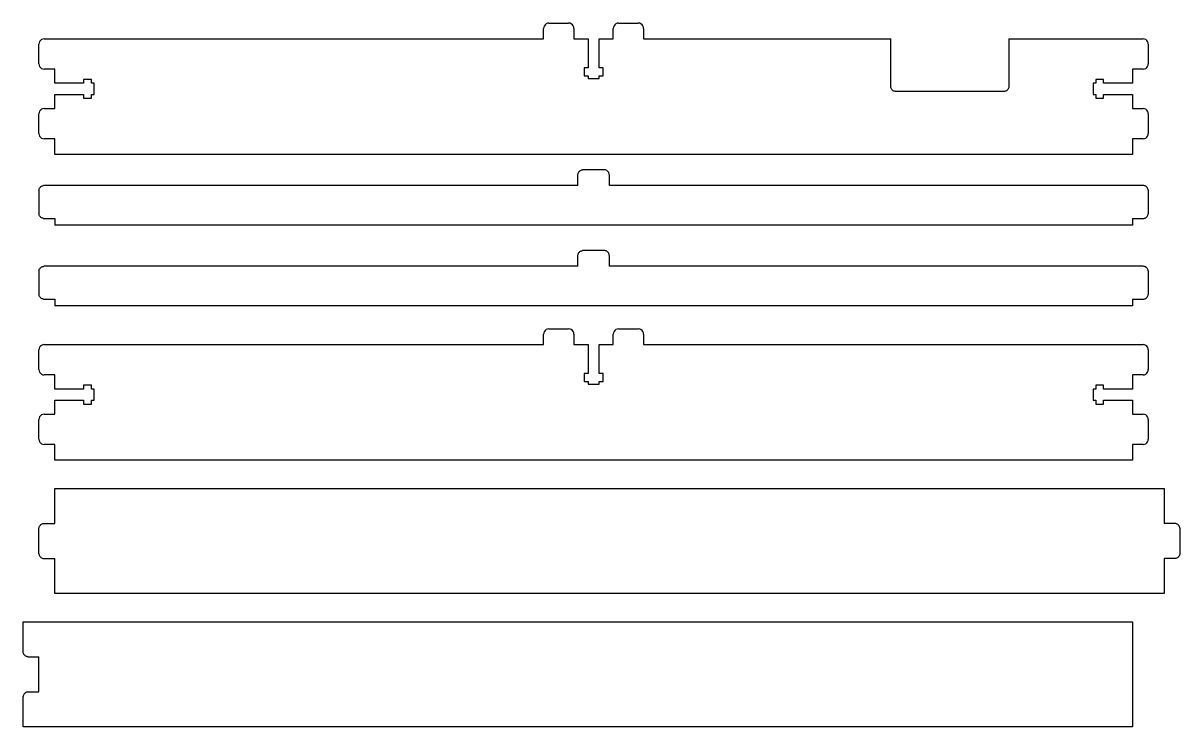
# Model space of a CAD drawing. Header units: metres. Extents: x 2257 to 2697, y -920 to -396.
# Drawn here: x 2256.9 to 2696.9, y -663.4 to -395.7 of the extents above; entities that cross this region are included whole.
import ezdxf

# ---------------------------------------------------------------- set-up
doc = ezdxf.new("R2010")
doc.units = ezdxf.units.M

msp = doc.modelspace()

# ---------------------------------------------------------------- linework, layer by layer
for p, q in [((2455.89, -395.97, 6), (2455.48, -396.29, 6)), ((2456.37, -395.77, 6), (2455.89, -395.97, 6)), ((2456.89, -395.7, 6), (2456.37, -395.77, 6)), ((2456.89, -395.7, 6), (2464.39, -395.7, 6)), ((2464.91, -395.77, 6), (2464.39, -395.7, 6)), ((2465.39, -395.97, 6), (2464.91, -395.77, 6)), ((2465.81, -396.29, 6), (2465.39, -395.97, 6)), ((2482.39, -395.97, 6), (2481.98, -396.29, 6)), ((2482.87, -395.77, 6), (2482.39, -395.97, 6)), ((2483.39, -395.7, 6), (2482.87, -395.77, 6)), ((2483.39, -395.7, 6), (2490.89, -395.7, 6)), ((2491.41, -395.77, 6), (2490.89, -395.7, 6)), ((2491.89, -395.97, 6), (2491.41, -395.77, 6)), ((2492.31, -396.29, 6), (2491.89, -395.97, 6)), ((2454.96, -397.18, 6), (2454.89, -397.7, 6)), ((2454.89, -401.7, 6), (2454.89, -397.7, 6)), ((2455.16, -396.7, 6), (2454.96, -397.18, 6)), ((2455.48, -396.29, 6), (2455.16, -396.7, 6)), ((2466.12, -396.7, 6), (2465.81, -396.29, 6)), ((2466.32, -397.18, 6), (2466.12, -396.7, 6)), ((2466.39, -397.7, 6), (2466.32, -397.18, 6)), ((2466.39, -397.7, 6), (2466.39, -401.7, 6)), ((2481.46, -397.18, 6), (2481.39, -397.7, 6)), ((2481.39, -401.7, 6), (2481.39, -397.7, 6)), ((2481.66, -396.7, 6), (2481.46, -397.18, 6)), ((2481.98, -396.29, 6), (2481.66, -396.7, 6)), ((2492.62, -396.7, 6), (2492.31, -396.29, 6)), ((2492.82, -397.18, 6), (2492.62, -396.7, 6)), ((2492.89, -397.7, 6), (2492.82, -397.18, 6)), ((2492.89, -397.7, 6), (2492.89, -401.7, 6)), ((2262.96, -403.18, 6), (2262.89, -403.7, 6)), ((2262.89, -411.2, 6), (2262.89, -403.7, 6)), ((2263.16, -402.7, 6), (2262.96, -403.18, 6)), ((2263.48, -402.29, 6), (2263.16, -402.7, 6)), ((2263.89, -401.97, 6), (2263.48, -402.29, 6)), ((2264.37, -401.77, 6), (2263.89, -401.97, 6)), ((2264.89, -401.7, 6), (2264.37, -401.77, 6)), ((2264.89, -401.7, 6), (2454.89, -401.7, 6)), ((2466.39, -401.7, 6), (2471.79, -401.7, 6)), ((2471.79, -401.7, 6), (2471.79, -412.7, 6)), ((2475.99, -401.7, 6), (2481.39, -401.7, 6)), ((2475.99, -412.7, 6), (2475.99, -401.7, 6)), ((2492.89, -401.7, 6), (2586.89, -401.7, 6)), ((2586.89, -419.7, 6), (2586.89, -401.7, 6)), ((2631.89, -401.7, 6), (2682.89, -401.7, 6)), ((2631.89, -401.7, 6), (2631.89, -419.7, 6)), ((2683.41, -401.77, 6), (2682.89, -401.7, 6)), ((2683.89, -401.97, 6), (2683.41, -401.77, 6)), ((2684.31, -402.29, 6), (2683.89, -401.97, 6)), ((2684.62, -402.7, 6), (2684.31, -402.29, 6)), ((2684.82, -403.18, 6), (2684.62, -402.7, 6)), ((2684.89, -403.7, 6), (2684.82, -403.18, 6)), ((2684.89, -403.7, 6), (2684.89, -411.2, 6)), ((2262.89, -411.2, 6), (2262.96, -411.72, 6)), ((2262.96, -411.72, 6), (2263.16, -412.2, 6)), ((2263.16, -412.2, 6), (2263.48, -412.61, 6)), ((2263.48, -412.61, 6), (2263.89, -412.93, 6)), ((2263.89, -412.93, 6), (2264.37, -413.13, 6)), ((2264.37, -413.13, 6), (2264.89, -413.2, 6)), ((2268.89, -413.2, 6), (2264.89, -413.2, 6)), ((2268.89, -418.6, 6), (2268.89, -413.2, 6)), ((2471.79, -412.7, 6), (2470.29, -412.7, 6)), ((2470.29, -412.7, 6), (2470.29, -415.7, 6)), ((2477.49, -412.7, 6), (2475.99, -412.7, 6)), ((2477.49, -415.7, 6), (2477.49, -412.7, 6)), ((2678.89, -413.2, 6), (2678.89, -418.6, 6)), ((2682.89, -413.2, 6), (2678.89, -413.2, 6)), ((2682.89, -413.2, 6), (2683.41, -413.13, 6)), ((2683.41, -413.13, 6), (2683.89, -412.93, 6)), ((2683.89, -412.93, 6), (2684.31, -412.61, 6)), ((2684.31, -412.61, 6), (2684.62, -412.2, 6)), ((2684.62, -412.2, 6), (2684.82, -411.72, 6)), ((2684.82, -411.72, 6), (2684.89, -411.2, 6)), ((2282.89, -417.1, 6), (2279.89, -417.1, 6)), ((2279.89, -417.1, 6), (2279.89, -418.6, 6)), ((2282.89, -418.6, 6), (2282.89, -417.1, 6)), ((2470.29, -415.7, 6), (2471.79, -415.7, 6)), ((2471.79, -415.7, 6), (2471.79, -416.7, 6)), ((2471.79, -416.7, 6), (2475.99, -416.7, 6)), ((2475.99, -416.7, 6), (2475.99, -415.7, 6)), ((2475.99, -415.7, 6), (2477.49, -415.7, 6)), ((2667.89, -417.1, 6), (2664.89, -417.1, 6)), ((2664.89, -417.1, 6), (2664.89, -418.6, 6)), ((2667.89, -418.6, 6), (2667.89, -417.1, 6)), ((2279.89, -418.6, 6), (2268.89, -418.6, 6)), ((2283.89, -418.6, 6), (2282.89, -418.6, 6)), ((2283.89, -422.8, 6), (2283.89, -418.6, 6)), ((2586.91, -419.96, 6), (2586.89, -419.7, 6)), ((2586.96, -420.22, 6), (2586.91, -419.96, 6)), ((2587.04, -420.47, 6), (2586.96, -420.22, 6)), ((2587.16, -420.7, 6), (2587.04, -420.47, 6)), ((2587.31, -420.92, 6), (2587.16, -420.7, 6)), ((2587.48, -421.11, 6), (2587.31, -420.92, 6)), ((2587.67, -421.29, 6), (2587.48, -421.11, 6)), ((2587.89, -421.43, 6), (2587.67, -421.29, 6)), ((2588.13, -421.55, 6), (2587.89, -421.43, 6)), ((2588.37, -421.63, 6), (2588.13, -421.55, 6)), ((2588.63, -421.68, 6), (2588.37, -421.63, 6)), ((2588.89, -421.7, 6), (2588.63, -421.68, 6)), ((2629.89, -421.7, 6), (2588.89, -421.7, 6)), ((2630.15, -421.68, 6), (2629.89, -421.7, 6)), ((2630.41, -421.63, 6), (2630.15, -421.68, 6)), ((2630.66, -421.55, 6), (2630.41, -421.63, 6)), ((2630.89, -421.43, 6), (2630.66, -421.55, 6)), ((2631.11, -421.29, 6), (2630.89, -421.43, 6)), ((2631.31, -421.11, 6), (2631.11, -421.29, 6)), ((2631.48, -420.92, 6), (2631.31, -421.11, 6)), ((2631.62, -420.7, 6), (2631.48, -420.92, 6)), ((2631.74, -420.47, 6), (2631.62, -420.7, 6)), ((2631.82, -420.22, 6), (2631.74, -420.47, 6)), ((2631.87, -419.96, 6), (2631.82, -420.22, 6)), ((2631.89, -419.7, 6), (2631.87, -419.96, 6)), ((2663.89, -418.6, 6), (2663.89, -422.8, 6)), ((2664.89, -418.6, 6), (2663.89, -418.6, 6)), ((2678.89, -418.6, 6), (2667.89, -418.6, 6)), ((2268.89, -422.8, 6), (2279.89, -422.8, 6)), ((2268.89, -428.2, 6), (2268.89, -422.8, 6)), ((2279.89, -422.8, 6), (2279.89, -424.3, 6)), ((2279.89, -424.3, 6), (2282.89, -424.3, 6)), ((2282.89, -424.3, 6), (2282.89, -422.8, 6)), ((2282.89, -422.8, 6), (2283.89, -422.8, 6)), ((2663.89, -422.8, 6), (2664.89, -422.8, 6)), ((2664.89, -422.8, 6), (2664.89, -424.3, 6)), ((2664.89, -424.3, 6), (2667.89, -424.3, 6)), ((2667.89, -422.8, 6), (2678.89, -422.8, 6)), ((2667.89, -424.3, 6), (2667.89, -422.8, 6)), ((2678.89, -422.8, 6), (2678.89, -428.2, 6)), ((2262.96, -429.68, 6), (2262.89, -430.2, 6)), ((2262.89, -437.7, 6), (2262.89, -430.2, 6)), ((2263.16, -429.2, 6), (2262.96, -429.68, 6)), ((2263.48, -428.79, 6), (2263.16, -429.2, 6)), ((2263.89, -428.47, 6), (2263.48, -428.79, 6)), ((2264.37, -428.27, 6), (2263.89, -428.47, 6)), ((2264.89, -428.2, 6), (2264.37, -428.27, 6)), ((2264.89, -428.2, 6), (2268.89, -428.2, 6)), ((2678.89, -428.2, 6), (2682.89, -428.2, 6)), ((2683.41, -428.27, 6), (2682.89, -428.2, 6)), ((2683.89, -428.47, 6), (2683.41, -428.27, 6)), ((2684.31, -428.79, 6), (2683.89, -428.47, 6)), ((2684.62, -429.2, 6), (2684.31, -428.79, 6)), ((2684.82, -429.68, 6), (2684.62, -429.2, 6)), ((2684.89, -430.2, 6), (2684.82, -429.68, 6)), ((2684.89, -430.2, 6), (2684.89, -437.7, 6)), ((2262.89, -437.7, 6), (2262.96, -438.22, 6)), ((2262.96, -438.22, 6), (2263.16, -438.7, 6)), ((2263.16, -438.7, 6), (2263.48, -439.11, 6)), ((2263.48, -439.11, 6), (2263.89, -439.43, 6)), ((2263.89, -439.43, 6), (2264.37, -439.63, 6)), ((2264.37, -439.63, 6), (2264.89, -439.7, 6)), ((2268.89, -439.7, 6), (2264.89, -439.7, 6)), ((2268.89, -445.7, 6), (2268.89, -439.7, 6)), ((2682.89, -439.7, 6), (2678.89, -439.7, 6)), ((2678.89, -439.7, 6), (2678.89, -445.7, 6)), ((2682.89, -439.7, 6), (2683.41, -439.63, 6)), ((2683.41, -439.63, 6), (2683.89, -439.43, 6)), ((2683.89, -439.43, 6), (2684.31, -439.11, 6)), ((2684.31, -439.11, 6), (2684.62, -438.7, 6)), ((2684.62, -438.7, 6), (2684.82, -438.22, 6)), ((2684.82, -438.22, 6), (2684.89, -437.7, 6)), ((2678.89, -445.7, 6), (2268.89, -445.7, 6))]:
    msp.add_line(p, q)
at = {"layer": '1'}
for p, q in [((2467.91, -453.24, 6), (2467.96, -452.98, 6)), ((2467.96, -452.98, 6), (2468.04, -452.73, 6)), ((2468.04, -452.73, 6), (2468.16, -452.5, 6)), ((2468.16, -452.5, 6), (2468.31, -452.28, 6)), ((2468.31, -452.28, 6), (2468.48, -452.09, 6)), ((2468.48, -452.09, 6), (2468.67, -451.91, 6)), ((2468.67, -451.91, 6), (2468.89, -451.77, 6)), ((2468.89, -451.77, 6), (2469.13, -451.65, 6)), ((2469.13, -451.65, 6), (2469.37, -451.57, 6)), ((2469.37, -451.57, 6), (2469.63, -451.52, 6)), ((2469.89, -451.5, 6), (2469.63, -451.52, 6)), ((2477.89, -451.5, 6), (2469.89, -451.5, 6)), ((2478.15, -451.52, 6), (2477.89, -451.5, 6)), ((2478.41, -451.57, 6), (2478.15, -451.52, 6)), ((2478.66, -451.65, 6), (2478.41, -451.57, 6)), ((2478.89, -451.77, 6), (2478.66, -451.65, 6)), ((2479.11, -451.91, 6), (2478.89, -451.77, 6)), ((2479.31, -452.09, 6), (2479.11, -451.91, 6)), ((2479.48, -452.28, 6), (2479.31, -452.09, 6)), ((2479.62, -452.5, 6), (2479.48, -452.28, 6)), ((2479.74, -452.73, 6), (2479.62, -452.5, 6)), ((2479.82, -452.98, 6), (2479.74, -452.73, 6)), ((2479.87, -453.24, 6), (2479.82, -452.98, 6)), ((2264.13, -457.65, 6), (2264.37, -457.57, 6)), ((2264.37, -457.57, 6), (2264.63, -457.52, 6)), ((2264.89, -457.5, 6), (2264.63, -457.52, 6)), ((2467.89, -457.5, 6), (2264.89, -457.5, 6)), ((2467.89, -453.5, 6), (2467.91, -453.24, 6)), ((2467.89, -457.5, 6), (2467.89, -453.5, 6)), ((2479.89, -453.5, 6), (2479.87, -453.24, 6)), ((2479.89, -457.5, 6), (2479.89, -453.5, 6)), ((2682.89, -457.5, 6), (2479.89, -457.5, 6)), ((2683.15, -457.52, 6), (2682.89, -457.5, 6)), ((2683.41, -457.57, 6), (2683.15, -457.52, 6)), ((2683.66, -457.65, 6), (2683.41, -457.57, 6)), ((2262.91, -459.24, 6), (2262.89, -459.5, 6)), ((2262.89, -459.5, 6), (2262.89, -468, 6)), ((2262.91, -459.24, 6), (2262.96, -458.98, 6)), ((2262.96, -458.98, 6), (2263.04, -458.73, 6)), ((2263.04, -458.73, 6), (2263.16, -458.5, 6)), ((2263.16, -458.5, 6), (2263.31, -458.28, 6)), ((2263.31, -458.28, 6), (2263.48, -458.09, 6)), ((2263.48, -458.09, 6), (2263.67, -457.91, 6)), ((2263.67, -457.91, 6), (2263.89, -457.77, 6)), ((2263.89, -457.77, 6), (2264.13, -457.65, 6)), ((2683.89, -457.77, 6), (2683.66, -457.65, 6)), ((2684.11, -457.91, 6), (2683.89, -457.77, 6)), ((2684.31, -458.09, 6), (2684.11, -457.91, 6)), ((2684.48, -458.28, 6), (2684.31, -458.09, 6)), ((2684.62, -458.5, 6), (2684.48, -458.28, 6)), ((2684.74, -458.73, 6), (2684.62, -458.5, 6)), ((2684.82, -458.98, 6), (2684.74, -458.73, 6)), ((2684.87, -459.24, 6), (2684.82, -458.98, 6)), ((2684.87, -459.24, 6), (2684.89, -459.5, 6)), ((2684.89, -459.5, 6), (2684.89, -468, 6)), ((2262.89, -468, 6), (2262.91, -468.26, 6)), ((2262.96, -468.52, 6), (2262.91, -468.26, 6)), ((2263.04, -468.77, 6), (2262.96, -468.52, 6)), ((2263.16, -469, 6), (2263.04, -468.77, 6)), ((2263.31, -469.22, 6), (2263.16, -469, 6)), ((2263.48, -469.41, 6), (2263.31, -469.22, 6)), ((2263.67, -469.59, 6), (2263.48, -469.41, 6)), ((2263.89, -469.73, 6), (2263.67, -469.59, 6)), ((2264.13, -469.85, 6), (2263.89, -469.73, 6)), ((2264.37, -469.93, 6), (2264.13, -469.85, 6)), ((2264.63, -469.98, 6), (2264.37, -469.93, 6)), ((2264.63, -469.98, 6), (2264.89, -470, 6)), ((2264.89, -470, 6), (2268.89, -470, 6)), ((2268.89, -470, 6), (2268.89, -472.5, 6)), ((2678.89, -470, 6), (2682.89, -470, 6)), ((2678.89, -470, 6), (2678.89, -472.5, 6)), ((2682.89, -470, 6), (2683.15, -469.98, 6)), ((2683.15, -469.98, 6), (2683.41, -469.93, 6)), ((2683.41, -469.93, 6), (2683.66, -469.85, 6)), ((2683.66, -469.85, 6), (2683.89, -469.73, 6)), ((2683.89, -469.73, 6), (2684.11, -469.59, 6)), ((2684.11, -469.59, 6), (2684.31, -469.41, 6)), ((2684.31, -469.41, 6), (2684.48, -469.22, 6)), ((2684.48, -469.22, 6), (2684.62, -469, 6)), ((2684.62, -469, 6), (2684.74, -468.77, 6)), ((2684.74, -468.77, 6), (2684.82, -468.52, 6)), ((2684.82, -468.52, 6), (2684.87, -468.26, 6)), ((2684.89, -468, 6), (2684.87, -468.26, 6)), ((2678.89, -472.5, 6), (2268.89, -472.5, 6))]:
    msp.add_line(p, q, dxfattribs=at)
at = {"layer": '2'}
for p, q in [((2467.89, -484.2, 6), (2467.91, -483.94, 6)), ((2467.91, -483.94, 6), (2467.96, -483.68, 6)), ((2467.96, -483.68, 6), (2468.04, -483.43, 6)), ((2468.04, -483.43, 6), (2468.16, -483.2, 6)), ((2468.16, -483.2, 6), (2468.31, -482.98, 6)), ((2468.31, -482.98, 6), (2468.48, -482.79, 6)), ((2468.48, -482.79, 6), (2468.67, -482.61, 6)), ((2468.67, -482.61, 6), (2468.89, -482.47, 6)), ((2468.89, -482.47, 6), (2469.13, -482.35, 6)), ((2469.13, -482.35, 6), (2469.37, -482.27, 6)), ((2469.37, -482.27, 6), (2469.63, -482.22, 6)), ((2469.89, -482.2, 6), (2469.63, -482.22, 6)), ((2477.89, -482.2, 6), (2469.89, -482.2, 6)), ((2478.15, -482.22, 6), (2477.89, -482.2, 6)), ((2478.41, -482.27, 6), (2478.15, -482.22, 6)), ((2478.66, -482.35, 6), (2478.41, -482.27, 6)), ((2478.89, -482.47, 6), (2478.66, -482.35, 6)), ((2479.11, -482.61, 6), (2478.89, -482.47, 6)), ((2479.31, -482.79, 6), (2479.11, -482.61, 6)), ((2479.48, -482.98, 6), (2479.31, -482.79, 6)), ((2479.62, -483.2, 6), (2479.48, -482.98, 6)), ((2479.74, -483.43, 6), (2479.62, -483.2, 6)), ((2479.82, -483.68, 6), (2479.74, -483.43, 6)), ((2479.87, -483.94, 6), (2479.82, -483.68, 6)), ((2479.89, -484.2, 6), (2479.87, -483.94, 6)), ((2263.89, -488.47, 6), (2264.13, -488.35, 6)), ((2264.13, -488.35, 6), (2264.37, -488.27, 6)), ((2264.37, -488.27, 6), (2264.63, -488.22, 6)), ((2264.89, -488.2, 6), (2264.63, -488.22, 6)), ((2467.89, -488.2, 6), (2264.89, -488.2, 6)), ((2467.89, -488.2, 6), (2467.89, -484.2, 6)), ((2479.89, -488.2, 6), (2479.89, -484.2, 6)), ((2682.89, -488.2, 6), (2479.89, -488.2, 6)), ((2683.15, -488.22, 6), (2682.89, -488.2, 6)), ((2683.41, -488.27, 6), (2683.15, -488.22, 6)), ((2683.66, -488.35, 6), (2683.41, -488.27, 6)), ((2683.89, -488.47, 6), (2683.66, -488.35, 6)), ((2262.91, -489.94, 6), (2262.89, -490.2, 6)), ((2262.89, -490.2, 6), (2262.89, -498.7, 6)), ((2262.91, -489.94, 6), (2262.96, -489.68, 6)), ((2262.96, -489.68, 6), (2263.04, -489.43, 6)), ((2263.04, -489.43, 6), (2263.16, -489.2, 6)), ((2263.16, -489.2, 6), (2263.31, -488.98, 6)), ((2263.31, -488.98, 6), (2263.48, -488.79, 6)), ((2263.48, -488.79, 6), (2263.67, -488.61, 6)), ((2263.67, -488.61, 6), (2263.89, -488.47, 6)), ((2684.11, -488.61, 6), (2683.89, -488.47, 6)), ((2684.31, -488.79, 6), (2684.11, -488.61, 6)), ((2684.48, -488.98, 6), (2684.31, -488.79, 6)), ((2684.62, -489.2, 6), (2684.48, -488.98, 6)), ((2684.74, -489.43, 6), (2684.62, -489.2, 6)), ((2684.82, -489.68, 6), (2684.74, -489.43, 6)), ((2684.87, -489.94, 6), (2684.82, -489.68, 6)), ((2684.87, -489.94, 6), (2684.89, -490.2, 6)), ((2684.89, -490.2, 6), (2684.89, -498.7, 6)), ((2262.89, -498.7, 6), (2262.91, -498.96, 6)), ((2262.96, -499.22, 6), (2262.91, -498.96, 6)), ((2263.04, -499.47, 6), (2262.96, -499.22, 6)), ((2263.16, -499.7, 6), (2263.04, -499.47, 6)), ((2263.31, -499.92, 6), (2263.16, -499.7, 6)), ((2263.48, -500.11, 6), (2263.31, -499.92, 6)), ((2263.67, -500.29, 6), (2263.48, -500.11, 6)), ((2263.89, -500.43, 6), (2263.67, -500.29, 6)), ((2264.13, -500.55, 6), (2263.89, -500.43, 6)), ((2264.37, -500.63, 6), (2264.13, -500.55, 6)), ((2264.63, -500.68, 6), (2264.37, -500.63, 6)), ((2264.63, -500.68, 6), (2264.89, -500.7, 6)), ((2264.89, -500.7, 6), (2268.89, -500.7, 6)), ((2268.89, -500.7, 6), (2268.89, -503.2, 6)), ((2678.89, -500.7, 6), (2682.89, -500.7, 6)), ((2678.89, -500.7, 6), (2678.89, -503.2, 6)), ((2682.89, -500.7, 6), (2683.15, -500.68, 6)), ((2683.15, -500.68, 6), (2683.41, -500.63, 6)), ((2683.41, -500.63, 6), (2683.66, -500.55, 6)), ((2683.66, -500.55, 6), (2683.89, -500.43, 6)), ((2683.89, -500.43, 6), (2684.11, -500.29, 6)), ((2684.11, -500.29, 6), (2684.31, -500.11, 6)), ((2684.31, -500.11, 6), (2684.48, -499.92, 6)), ((2684.48, -499.92, 6), (2684.62, -499.7, 6)), ((2684.62, -499.7, 6), (2684.74, -499.47, 6)), ((2684.74, -499.47, 6), (2684.82, -499.22, 6)), ((2684.82, -499.22, 6), (2684.87, -498.96, 6)), ((2684.89, -498.7, 6), (2684.87, -498.96, 6)), ((2678.89, -503.2, 6), (2268.89, -503.2, 6))]:
    msp.add_line(p, q, dxfattribs=at)
at = {"layer": '3'}
for p, q in [((2454.96, -513.48, 6), (2454.89, -514, 6)), ((2454.89, -518, 6), (2454.89, -514, 6)), ((2455.16, -513, 6), (2454.96, -513.48, 6)), ((2455.48, -512.59, 6), (2455.16, -513, 6)), ((2455.89, -512.27, 6), (2455.48, -512.59, 6)), ((2456.37, -512.07, 6), (2455.89, -512.27, 6)), ((2456.89, -512, 6), (2456.37, -512.07, 6)), ((2456.89, -512, 6), (2464.39, -512, 6)), ((2464.91, -512.07, 6), (2464.39, -512, 6)), ((2465.39, -512.27, 6), (2464.91, -512.07, 6)), ((2465.81, -512.59, 6), (2465.39, -512.27, 6)), ((2466.12, -513, 6), (2465.81, -512.59, 6)), ((2466.32, -513.48, 6), (2466.12, -513, 6)), ((2466.39, -514, 6), (2466.32, -513.48, 6)), ((2466.39, -514, 6), (2466.39, -518, 6)), ((2481.46, -513.48, 6), (2481.39, -514, 6)), ((2481.39, -518, 6), (2481.39, -514, 6)), ((2481.66, -513, 6), (2481.46, -513.48, 6)), ((2481.98, -512.59, 6), (2481.66, -513, 6)), ((2482.39, -512.27, 6), (2481.98, -512.59, 6)), ((2482.87, -512.07, 6), (2482.39, -512.27, 6)), ((2483.39, -512, 6), (2482.87, -512.07, 6)), ((2483.39, -512, 6), (2490.89, -512, 6)), ((2491.41, -512.07, 6), (2490.89, -512, 6)), ((2491.89, -512.27, 6), (2491.41, -512.07, 6)), ((2492.31, -512.59, 6), (2491.89, -512.27, 6)), ((2492.62, -513, 6), (2492.31, -512.59, 6)), ((2492.82, -513.48, 6), (2492.62, -513, 6)), ((2492.89, -514, 6), (2492.82, -513.48, 6)), ((2492.89, -514, 6), (2492.89, -518, 6)), ((2263.16, -519, 6), (2262.96, -519.48, 6)), ((2263.48, -518.59, 6), (2263.16, -519, 6)), ((2263.89, -518.27, 6), (2263.48, -518.59, 6)), ((2264.37, -518.07, 6), (2263.89, -518.27, 6)), ((2264.89, -518, 6), (2264.37, -518.07, 6)), ((2264.89, -518, 6), (2454.89, -518, 6)), ((2466.39, -518, 6), (2471.79, -518, 6)), ((2471.79, -518, 6), (2471.79, -529, 6)), ((2475.99, -529, 6), (2475.99, -518, 6)), ((2475.99, -518, 6), (2481.39, -518, 6)), ((2492.89, -518, 6), (2682.89, -518, 6)), ((2683.41, -518.07, 6), (2682.89, -518, 6)), ((2683.89, -518.27, 6), (2683.41, -518.07, 6)), ((2684.31, -518.59, 6), (2683.89, -518.27, 6)), ((2684.62, -519, 6), (2684.31, -518.59, 6)), ((2684.82, -519.48, 6), (2684.62, -519, 6)), ((2262.96, -519.48, 6), (2262.89, -520, 6)), ((2262.89, -527.5, 6), (2262.89, -520, 6)), ((2684.89, -520, 6), (2684.82, -519.48, 6)), ((2684.89, -520, 6), (2684.89, -527.5, 6)), ((2262.89, -527.5, 6), (2262.96, -528.02, 6)), ((2684.82, -528.02, 6), (2684.89, -527.5, 6)), ((2262.96, -528.02, 6), (2263.16, -528.5, 6)), ((2263.16, -528.5, 6), (2263.48, -528.91, 6)), ((2263.48, -528.91, 6), (2263.89, -529.23, 6)), ((2263.89, -529.23, 6), (2264.37, -529.43, 6)), ((2264.37, -529.43, 6), (2264.89, -529.5, 6)), ((2268.89, -529.5, 6), (2264.89, -529.5, 6)), ((2268.89, -534.9, 6), (2268.89, -529.5, 6)), ((2470.29, -529, 6), (2470.29, -532, 6)), ((2471.79, -529, 6), (2470.29, -529, 6)), ((2470.29, -532, 6), (2471.79, -532, 6)), ((2471.79, -532, 6), (2471.79, -533, 6)), ((2477.49, -529, 6), (2475.99, -529, 6)), ((2475.99, -532, 6), (2477.49, -532, 6)), ((2475.99, -533, 6), (2475.99, -532, 6)), ((2477.49, -532, 6), (2477.49, -529, 6)), ((2682.89, -529.5, 6), (2678.89, -529.5, 6)), ((2678.89, -529.5, 6), (2678.89, -534.9, 6)), ((2682.89, -529.5, 6), (2683.41, -529.43, 6)), ((2683.41, -529.43, 6), (2683.89, -529.23, 6)), ((2683.89, -529.23, 6), (2684.31, -528.91, 6)), ((2684.31, -528.91, 6), (2684.62, -528.5, 6)), ((2684.62, -528.5, 6), (2684.82, -528.02, 6)), ((2279.89, -534.9, 6), (2268.89, -534.9, 6)), ((2279.89, -533.4, 6), (2279.89, -534.9, 6)), ((2282.89, -533.4, 6), (2279.89, -533.4, 6)), ((2282.89, -534.9, 6), (2282.89, -533.4, 6)), ((2283.89, -534.9, 6), (2282.89, -534.9, 6)), ((2283.89, -539.1, 6), (2283.89, -534.9, 6)), ((2471.79, -533, 6), (2475.99, -533, 6)), ((2664.89, -534.9, 6), (2663.89, -534.9, 6)), ((2663.89, -534.9, 6), (2663.89, -539.1, 6)), ((2667.89, -533.4, 6), (2664.89, -533.4, 6)), ((2664.89, -533.4, 6), (2664.89, -534.9, 6)), ((2667.89, -534.9, 6), (2667.89, -533.4, 6)), ((2678.89, -534.9, 6), (2667.89, -534.9, 6)), ((2268.89, -539.1, 6), (2279.89, -539.1, 6)), ((2268.89, -544.5, 6), (2268.89, -539.1, 6)), ((2279.89, -539.1, 6), (2279.89, -540.6, 6)), ((2279.89, -540.6, 6), (2282.89, -540.6, 6)), ((2282.89, -539.1, 6), (2283.89, -539.1, 6)), ((2282.89, -540.6, 6), (2282.89, -539.1, 6)), ((2663.89, -539.1, 6), (2664.89, -539.1, 6)), ((2664.89, -539.1, 6), (2664.89, -540.6, 6)), ((2664.89, -540.6, 6), (2667.89, -540.6, 6)), ((2667.89, -539.1, 6), (2678.89, -539.1, 6)), ((2667.89, -540.6, 6), (2667.89, -539.1, 6)), ((2678.89, -539.1, 6), (2678.89, -544.5, 6)), ((2263.16, -545.5, 6), (2262.96, -545.98, 6)), ((2263.48, -545.09, 6), (2263.16, -545.5, 6)), ((2263.89, -544.77, 6), (2263.48, -545.09, 6)), ((2264.37, -544.57, 6), (2263.89, -544.77, 6)), ((2264.89, -544.5, 6), (2264.37, -544.57, 6)), ((2264.89, -544.5, 6), (2268.89, -544.5, 6)), ((2678.89, -544.5, 6), (2682.89, -544.5, 6)), ((2683.41, -544.57, 6), (2682.89, -544.5, 6)), ((2683.89, -544.77, 6), (2683.41, -544.57, 6)), ((2684.31, -545.09, 6), (2683.89, -544.77, 6)), ((2684.62, -545.5, 6), (2684.31, -545.09, 6)), ((2684.82, -545.98, 6), (2684.62, -545.5, 6)), ((2262.96, -545.98, 6), (2262.89, -546.5, 6)), ((2262.89, -554, 6), (2262.89, -546.5, 6)), ((2684.89, -546.5, 6), (2684.82, -545.98, 6)), ((2684.89, -546.5, 6), (2684.89, -554, 6)), ((2262.89, -554, 6), (2262.96, -554.52, 6)), ((2684.82, -554.52, 6), (2684.89, -554, 6)), ((2262.96, -554.52, 6), (2263.16, -555, 6)), ((2263.16, -555, 6), (2263.48, -555.41, 6)), ((2263.48, -555.41, 6), (2263.89, -555.73, 6)), ((2263.89, -555.73, 6), (2264.37, -555.93, 6)), ((2264.37, -555.93, 6), (2264.89, -556, 6)), ((2268.89, -556, 6), (2264.89, -556, 6)), ((2268.89, -562, 6), (2268.89, -556, 6)), ((2678.89, -556, 6), (2678.89, -562, 6)), ((2682.89, -556, 6), (2678.89, -556, 6)), ((2682.89, -556, 6), (2683.41, -555.93, 6)), ((2683.41, -555.93, 6), (2683.89, -555.73, 6)), ((2683.89, -555.73, 6), (2684.31, -555.41, 6)), ((2684.31, -555.41, 6), (2684.62, -555, 6)), ((2684.62, -555, 6), (2684.82, -554.52, 6)), ((2678.89, -562, 6), (2268.89, -562, 6))]:
    msp.add_line(p, q, dxfattribs=at)
at = {"layer": '4'}
for p, q in [((2268.89, -572.71, 6), (2690.89, -572.71, 6)), ((2268.89, -586.04, 6), (2268.89, -572.71, 6)), ((2690.89, -572.71, 6), (2690.89, -586.04, 6)), ((2262.89, -588.04, 6), (2262.91, -587.78, 6)), ((2262.89, -597.38, 6), (2262.89, -588.04, 6)), ((2262.91, -587.78, 6), (2262.96, -587.53, 6)), ((2262.96, -587.53, 6), (2263.04, -587.28, 6)), ((2263.04, -587.28, 6), (2263.16, -587.04, 6)), ((2263.16, -587.04, 6), (2263.31, -586.83, 6)), ((2263.31, -586.83, 6), (2263.48, -586.63, 6)), ((2263.48, -586.63, 6), (2263.67, -586.46, 6)), ((2263.67, -586.46, 6), (2263.89, -586.31, 6)), ((2263.89, -586.31, 6), (2264.13, -586.2, 6)), ((2264.13, -586.2, 6), (2264.37, -586.11, 6)), ((2264.37, -586.11, 6), (2264.63, -586.06, 6)), ((2264.63, -586.06, 6), (2264.89, -586.04, 6)), ((2264.89, -586.04, 6), (2268.89, -586.04, 6)), ((2694.89, -586.04, 6), (2690.89, -586.04, 6)), ((2695.15, -586.06, 6), (2694.89, -586.04, 6)), ((2695.41, -586.11, 6), (2695.15, -586.06, 6)), ((2695.66, -586.2, 6), (2695.41, -586.11, 6)), ((2695.89, -586.31, 6), (2695.66, -586.2, 6)), ((2696.11, -586.46, 6), (2695.89, -586.31, 6)), ((2696.31, -586.63, 6), (2696.11, -586.46, 6)), ((2696.48, -586.83, 6), (2696.31, -586.63, 6)), ((2696.62, -587.04, 6), (2696.48, -586.83, 6)), ((2696.74, -587.28, 6), (2696.62, -587.04, 6)), ((2696.82, -587.53, 6), (2696.74, -587.28, 6)), ((2696.87, -587.78, 6), (2696.82, -587.53, 6)), ((2696.87, -587.78, 6), (2696.89, -588.04, 6)), ((2696.89, -588.04, 6), (2696.89, -597.38, 6)), ((2262.91, -597.64, 6), (2262.89, -597.38, 6)), ((2262.91, -597.64, 6), (2262.96, -597.9, 6)), ((2262.96, -597.9, 6), (2263.04, -598.14, 6)), ((2263.04, -598.14, 6), (2263.16, -598.38, 6)), ((2263.16, -598.38, 6), (2263.31, -598.6, 6)), ((2696.62, -598.38, 6), (2696.48, -598.6, 6)), ((2696.74, -598.14, 6), (2696.62, -598.38, 6)), ((2696.82, -597.9, 6), (2696.74, -598.14, 6)), ((2696.87, -597.64, 6), (2696.82, -597.9, 6)), ((2696.89, -597.38, 6), (2696.87, -597.64, 6)), ((2263.31, -598.6, 6), (2263.48, -598.79, 6)), ((2263.48, -598.79, 6), (2263.67, -598.96, 6)), ((2263.67, -598.96, 6), (2263.89, -599.11, 6)), ((2263.89, -599.11, 6), (2264.13, -599.23, 6)), ((2264.13, -599.23, 6), (2264.37, -599.31, 6)), ((2264.37, -599.31, 6), (2264.63, -599.36, 6)), ((2264.63, -599.36, 6), (2264.89, -599.38, 6)), ((2264.89, -599.38, 6), (2268.89, -599.38, 6)), ((2268.89, -612.71, 6), (2268.89, -599.38, 6)), ((2694.89, -599.38, 6), (2690.89, -599.38, 6)), ((2690.89, -599.38, 6), (2690.89, -612.71, 6)), ((2695.15, -599.36, 6), (2694.89, -599.38, 6)), ((2695.41, -599.31, 6), (2695.15, -599.36, 6)), ((2695.66, -599.23, 6), (2695.41, -599.31, 6)), ((2695.89, -599.11, 6), (2695.66, -599.23, 6)), ((2696.11, -598.96, 6), (2695.89, -599.11, 6)), ((2696.31, -598.79, 6), (2696.11, -598.96, 6)), ((2696.48, -598.6, 6), (2696.31, -598.79, 6)), ((2690.89, -612.71, 6), (2268.89, -612.71, 6))]:
    msp.add_line(p, q, dxfattribs=at)
at = {"layer": '5'}
for p, q in [((2256.89, -623.41, 6), (2678.89, -623.41, 6)), ((2256.89, -634.74, 6), (2256.89, -623.41, 6)), ((2678.89, -623.41, 6), (2678.89, -663.41, 6)), ((2256.91, -635.01, 6), (2256.89, -634.74, 6)), ((2256.96, -635.26, 6), (2256.91, -635.01, 6)), ((2257.04, -635.51, 6), (2256.96, -635.26, 6)), ((2257.16, -635.74, 6), (2257.04, -635.51, 6)), ((2257.31, -635.96, 6), (2257.16, -635.74, 6)), ((2257.48, -636.16, 6), (2257.31, -635.96, 6)), ((2257.67, -636.33, 6), (2257.48, -636.16, 6)), ((2257.89, -636.48, 6), (2257.67, -636.33, 6)), ((2258.13, -636.59, 6), (2257.89, -636.48, 6)), ((2258.37, -636.68, 6), (2258.13, -636.59, 6)), ((2258.63, -636.73, 6), (2258.37, -636.68, 6)), ((2258.63, -636.73, 6), (2258.89, -636.74, 6)), ((2258.89, -636.74, 6), (2262.89, -636.74, 6)), ((2262.89, -650.08, 6), (2262.89, -636.74, 6)), ((2257.16, -651.08, 6), (2257.04, -651.31, 6)), ((2257.31, -650.86, 6), (2257.16, -651.08, 6)), ((2257.48, -650.66, 6), (2257.31, -650.86, 6)), ((2257.67, -650.49, 6), (2257.48, -650.66, 6)), ((2257.89, -650.35, 6), (2257.67, -650.49, 6)), ((2258.13, -650.23, 6), (2257.89, -650.35, 6)), ((2258.37, -650.15, 6), (2258.13, -650.23, 6)), ((2258.63, -650.1, 6), (2258.37, -650.15, 6)), ((2258.63, -650.1, 6), (2258.89, -650.08, 6)), ((2258.89, -650.08, 6), (2262.89, -650.08, 6)), ((2256.89, -652.08, 6), (2256.91, -651.82, 6)), ((2256.89, -663.41, 6), (2256.89, -652.08, 6)), ((2256.96, -651.56, 6), (2256.91, -651.82, 6)), ((2257.04, -651.31, 6), (2256.96, -651.56, 6)), ((2678.89, -663.41, 6), (2256.89, -663.41, 6))]:
    msp.add_line(p, q, dxfattribs=at)

doc.saveas('drawing.dxf')
